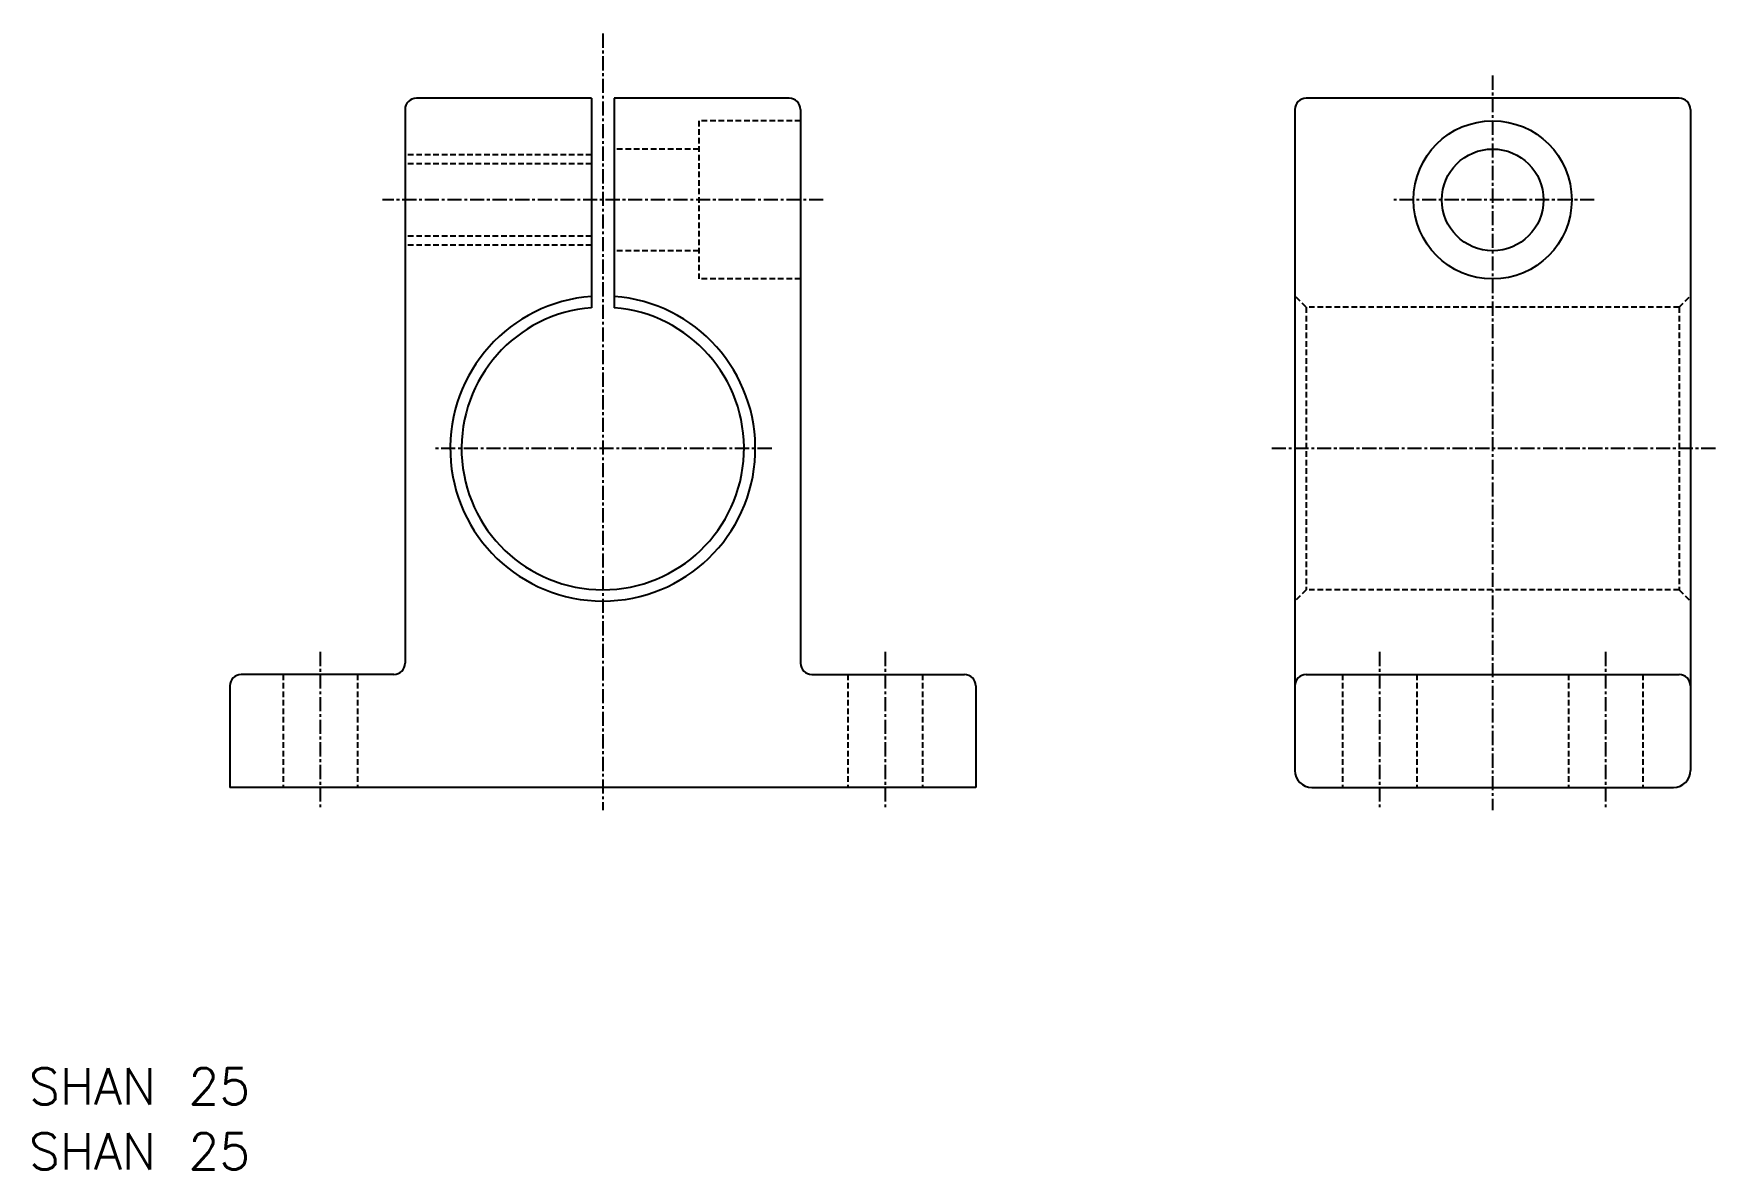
# Model space of a CAD drawing. Extents: x 233 to 382, y 46 to 146.
import ezdxf

# ---------------------------------------------------------------- set-up
doc = ezdxf.new("R2010")
doc.units = 0
doc.linetypes.add('CENTER', pattern=[2, 1.25, -0.25, 0.25, -0.25])
doc.linetypes.add('DASHED', pattern=[0.75, 0.5, -0.25])
doc.layers.get('0').update_dxf_attribs({"linetype": 'CONTINUOUS'})
doc.layers.add('CENTER', color=1, linetype='CENTER')
doc.styles.get("Standard").update_dxf_attribs({"font": 'txt.shx', "bigfont": 'bigfont.shx'})

msp = doc.modelspace()

# ---------------------------------------------------------------- linework, layer by layer
at = {"color": 7, "linetype": 'CONTINUOUS'}
for p, q in [((282.13, 140.34), (266.63, 140.34)), ((282.13, 140.34), (282.13, 121.8)), ((284.13, 140.34), (284.13, 121.8)), ((299.63, 140.34), (284.13, 140.34)), ((378.38, 140.34), (345.38, 140.34)), ((265.63, 139.34), (265.63, 90.34)), ((300.63, 139.34), (300.63, 90.34)), ((344.38, 139.34), (344.38, 80.84)), ((379.38, 139.34), (379.38, 80.84)), ((264.63, 89.34), (251.13, 89.34)), ((301.63, 89.34), (315.13, 89.34)), ((345.38, 89.34), (378.38, 89.34)), ((250.13, 88.34), (250.13, 79.34)), ((316.13, 88.34), (316.13, 79.34)), ((250.13, 87.34), (250.13, 87.34)), ((250.13, 83.34), (250.13, 83.34)), ((316.13, 79.34), (250.13, 79.34)), ((345.88, 79.34), (377.88, 79.34))]:
    msp.add_line(p, q, dxfattribs=at)
at = {"color": 3, "linetype": 'DASHED'}
for p, q in [((291.63, 138.34), (291.63, 124.34)), ((300.63, 138.34), (291.63, 138.34)), ((291.63, 135.84), (284.13, 135.84)), ((282.13, 135.34), (265.63, 135.34)), ((282.13, 134.54), (265.63, 134.54)), ((282.13, 128.14), (265.63, 128.14)), ((282.13, 127.34), (265.63, 127.34)), ((291.63, 126.84), (284.13, 126.84)), ((300.63, 124.34), (291.63, 124.34)), ((345.38, 121.84), (344.38, 122.84)), ((378.38, 121.84), (379.38, 122.84)), ((378.38, 121.84), (345.38, 121.84)), ((345.38, 121.84), (345.38, 96.84)), ((378.38, 121.84), (378.38, 96.84)), ((345.38, 96.84), (344.38, 95.84)), ((378.38, 96.84), (345.38, 96.84)), ((378.38, 96.84), (379.38, 95.84)), ((254.83, 89.34), (254.83, 79.34)), ((261.43, 89.34), (261.43, 79.34)), ((304.83, 89.34), (304.83, 79.34)), ((311.43, 89.34), (311.43, 79.34)), ((348.58, 89.34), (348.58, 79.34)), ((355.18, 89.34), (355.18, 79.34)), ((368.58, 89.34), (368.58, 79.34)), ((375.18, 89.34), (375.18, 79.34))]:
    msp.add_line(p, q, dxfattribs=at)
at = {"color": 7, "linetype": 'CONTINUOUS'}
for radius in [7, 4.5]:
    msp.add_circle((361.88, 131.34), radius, dxfattribs=at)
for centre, radius, start, end in [((266.63, 139.34), 1, 90, 180), ((299.63, 139.34), 1, 360, 90), ((345.38, 139.34), 1, 90, 180), ((378.38, 139.34), 1, 0, 90), ((283.13, 109.34), 13.5, 94.248, 85.752), ((283.13, 109.34), 12.5, 94.5886, 85.4114), ((251.13, 88.34), 1, 90, 180), ((264.63, 90.34), 1, 270, 0), ((301.63, 90.34), 1, 180, 270), ((315.13, 88.34), 1, 0, 90), ((345.38, 88.34), 1, 90, 180), ((378.38, 88.34), 1, 360, 90), ((345.88, 80.84), 1.5, 180, 270), ((377.88, 80.84), 1.5, 270, 0)]:
    msp.add_arc(centre, radius, start, end, dxfattribs=at)
at = {"layer": 'CENTER', "color": 1, "linetype": 'CENTER'}
for p, q in [((283.13, 146.05), (283.13, 77.34)), ((361.88, 142.34), (361.88, 77.34)), ((302.63, 131.34), (263.63, 131.34)), ((370.88, 131.34), (352.88, 131.34)), ((298.08, 109.34), (268.17, 109.34)), ((381.59, 109.34), (342.18, 109.34)), ((258.13, 91.34), (258.13, 77.34)), ((308.13, 91.34), (308.13, 77.34)), ((351.88, 91.34), (351.88, 77.34)), ((371.88, 91.34), (371.88, 77.34))]:
    msp.add_line(p, q, dxfattribs=at)

# ---------------------------------------------------------------- texts
at = {"color": 7, "linetype": 'CONTINUOUS'}
for p in [(232.35, 51.3), (232.35, 45.55)]:
    msp.add_text('SHAN 25', height=3.2, dxfattribs=at).set_placement(p)

doc.saveas('drawing.dxf')
